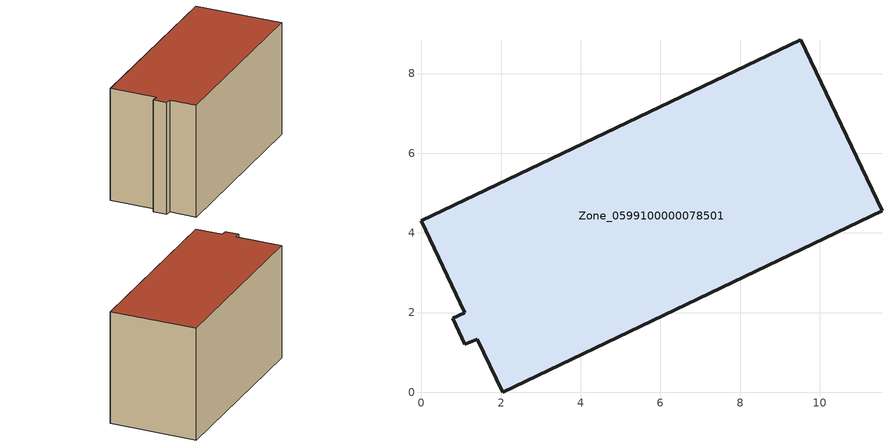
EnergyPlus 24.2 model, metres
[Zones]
Zone_0599100000078501
 floor ground (C_G): 0.78,1.86 1.09,2 0,4.3 9.52,8.85 11.56,4.56 2.04,0 1.4,1.33 1.09,1.2 z0
 wall outside (C_F): 1.09,2 0.78,1.86 1.09,1.2 1.4,1.33 2.04,0 11.56,4.56 9.52,8.85 0,4.3 1.09,2 z0:6.24
 roof outside (C_R): 9.52,8.85 0,4.3 1.09,2 0.78,1.86 1.09,1.2 1.4,1.33 2.04,0 11.56,4.56 z6.24
[BUILDING]
Pand.0599100000078501: North Axis=0; Terrain=City; Loads Convergence Tolerance Value=0.04; Temperature Convergence Tolerance Value=0.4; Solar Distribution=FullExterior; Maximum Number of Warmup Days=25; Minimum Number of Warmup Days=1
[Site:Location]
Rotterdam.The.Hague.AP_ZH_NLD Design_Conditions: Latitude=51.96; Longitude=4.45; Time Zone=1; Elevation=-4.5
[SITE:GROUNDTEMPERATURE:BUILDINGSURFACE]
18, 18, 18, 18, 18, 18, 18, 18, 18, 18, 18, 18
[MATERIAL] Thermal Absorptance=0.9; Solar Absorptance=0.7; Visible Absorptance=0.7
Name | Roughness | Thickness | Conductivity | Density | Specific Heat
G.TI.1946 | MediumSmooth | 0.15 | 1 | 540 | 1210
F.TI.1946 | Rough | 0.3 | 0.857143 | 1920 | 840
R.TI.1946 | MediumRough | 0.2 | 0.1 | 1500 | 1000
[CONSTRUCTION]
C_G: G.TI.1946
C_F: F.TI.1946
C_R: R.TI.1946
[ZONE]
Zone_0599100000078501: Type=1; Multiplier=1; Ceiling Height=Autocalculate; Volume=Autocalculate; Floor Area=autocalculate; Part of Total Floor Area=Yes
[ZONEINFILTRATION:DESIGNFLOWRATE]
Infil_Zone_0599100000078501: Zone or ZoneList or Space or SpaceList=Zone_0599100000078501; Schedule=AlwaysOn; Design Flow Rate Calculation Method=Flow/Area; Flow Rate per Floor Area=0.003; Constant Term Coefficient=1; Temperature Term Coefficient=0; Velocity Term Coefficient=0; Velocity Squared Term Coefficient=0
[HVACTEMPLATE:ZONE:IDEALLOADSAIRSYSTEM]
Zone_0599100000078501: Maximum Heating Supply Air Temperature=50; Minimum Cooling Supply Air Temperature=13; Maximum Heating Supply Air Humidity Ratio=0.0156; Minimum Cooling Supply Air Humidity Ratio=0.0077; Heating Limit=NoLimit; Cooling Limit=NoLimit; Dehumidification Control Type=ConstantSensibleHeatRatio; Cooling Sensible Heat Ratio=0.7; Dehumidification Setpoint=60; Humidification Control Type=None; Humidification Setpoint=30; Outdoor Air Method=None; Outdoor Air Flow Rate per Person=0.00944; Outdoor Air Flow Rate per Zone Floor Area=0; Outdoor Air Flow Rate per Zone=0; Demand Controlled Ventilation Type=None; Outdoor Air Economizer Type=NoEconomizer; Heat Recovery Type=None; Sensible Heat Recovery Effectiveness=0.7; Latent Heat Recovery Effectiveness=0.65
[ZONECONTROL:THERMOSTAT]
ThermostatControl_Zone_0599100000078501: Zone or ZoneList=Zone_0599100000078501; Control Type Schedule=DualSetpointControlType; Control 1=Thermostat_Zone_0599100000078501; Temperature Difference Between Cutout And Setpoint=0
[THERMOSTATSETPOINT:DUALSETPOINT]
Thermostat_Zone_0599100000078501: Heating Setpoint Temperature Schedule=HeatingSetpoint_Zone_0599100000078501; Cooling Setpoint Temperature Schedule=CoolingSetpoint_Zone_0599100000078501
[SCHEDULE:COMPACT]
HeatingSetpoint_Zone_0599100000078501: Through: 12/31, For: AllDays, Until: 24:00, 21
CoolingSetpoint_Zone_0599100000078501: Through: 12/31, For: AllDays, Until: 24:00, 24
DualSetpointControlType: Through: 12/31, For: AllDays, Until: 24:00, 4
AlwaysOn: Through: 12/31, For: AllDays, Until: 24:00, 1
